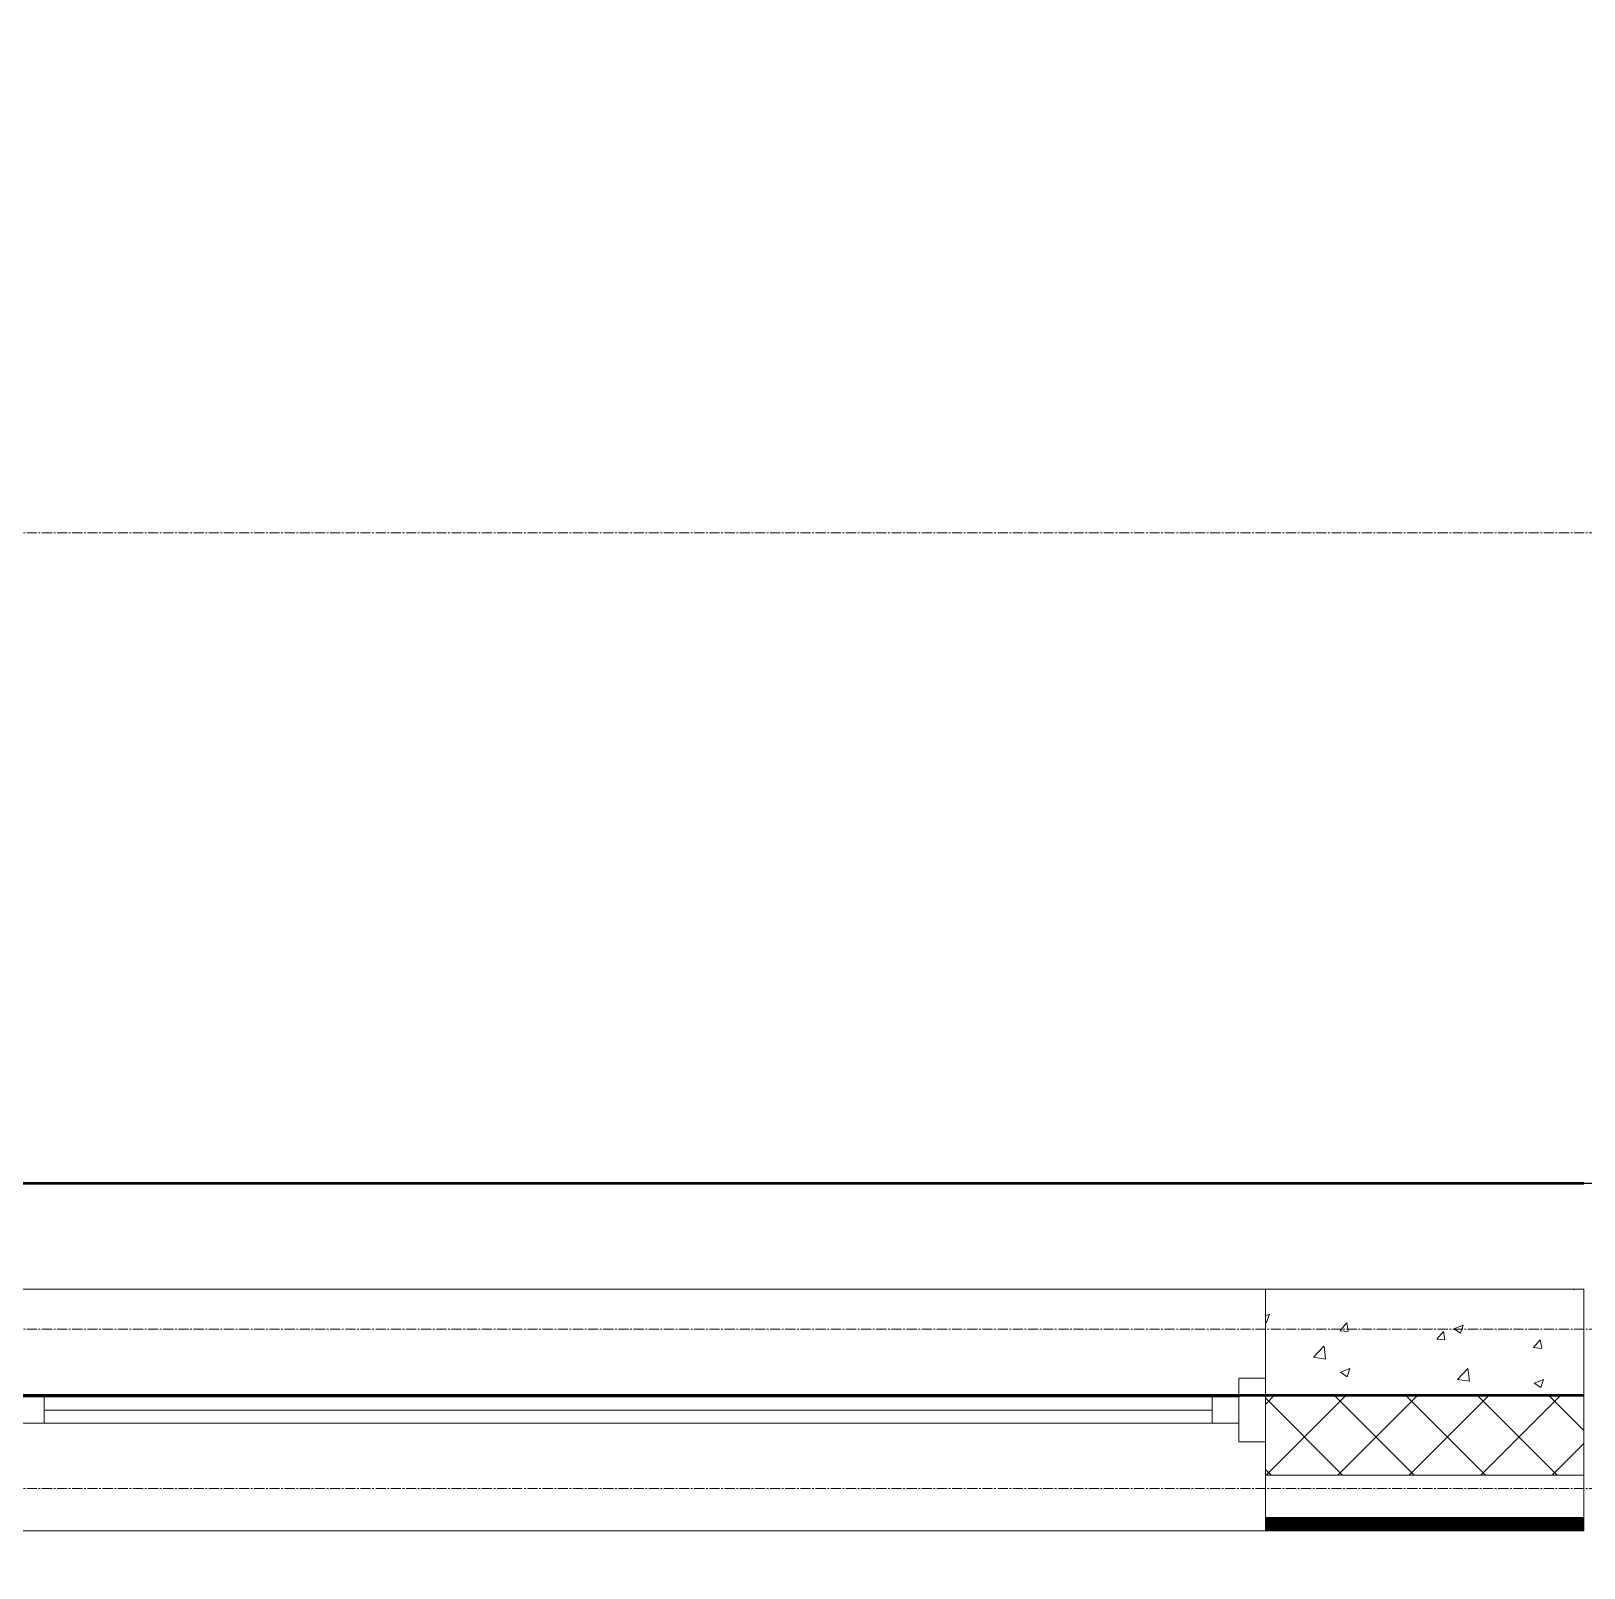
# Model space of a CAD drawing. Header units: millimetres. Extents: x -231292 to 573618, y -153144 to 564035.
# Drawn here: x 33358 to 36283, y -94095 to -91200 of the extents above; entities that cross this region are included whole.
import ezdxf

# ---------------------------------------------------------------- set-up
doc = ezdxf.new("R2010")
doc.units = ezdxf.units.MM
doc.linetypes.add('CENTER2', pattern=[28.575, 19.05, -3.175, 3.175, -3.175])
doc.layers.get('0').update_dxf_attribs({"color": 250})
for name, color, linetype, lineweight in [('A-Wall_Материал_Газоблок_Контур', 250, 'Continuous', 0), ('АР_Окна', 250, 'Continuous', 5), ('АР_Стены ПЕНОблок', 250, 'Continuous', 20), ('АР_Тонкая', 250, 'Continuous', 5), ('АР_Утеплитель', 250, 'Continuous', 0), ('АР_Штриховка', 250, 'Continuous', 0), ('РД_Оси_100', 250, 'Continuous', 0)]:
    doc.layers.add(name, color=color, linetype=linetype, lineweight=lineweight)
doc.layers.add('КР_Балки-0.5', color=60, linetype='Continuous', lineweight=50, plot=False)

# ---------------------------------------------------------------- blocks, each defined once
blk = doc.blocks.new('оси_рен')
at = {"layer": 'РД_Оси_100', "color": 251, "linetype": 'CENTER2', "true_color": 0x636466}
for points in [[(1241712.916, 192613.25), (1189697.958, 192613.25)], [(1241712.916, 191113.25), (1190197.958, 191113.25), (1189697.958, 191263.25)], [(1241712.916, 190813.25), (1190197.958, 190813.25), (1189697.958, 190663.25)]]:
    blk.add_lwpolyline(points, dxfattribs=at)

msp = doc.modelspace()

# ---------------------------------------------------------------- linework, layer by layer
at = {"lineweight": -3}
msp.add_lwpolyline([(21783.458, -93370.275), (36407.809, -93370.275), (36407.809, -76377.472), (21783.458, -76377.472)], close=True, dxfattribs=at)
at = {"layer": 'A-Wall_Материал_Газоблок_Контур', "color": 18, "linetype": 'Continuous', "lineweight": 0, "true_color": 0x000000}
for p, q in [((35683.458, -93570.283), (33283.458, -93570.283)), ((33283.458, -94025.283), (35683.458, -94025.283))]:
    msp.add_line(p, q, dxfattribs=at)
at = {"layer": 'АР_Окна', "color": 18, "linetype": 'Continuous', "lineweight": 5, "true_color": 0x000000}
for p, q in [((35683.458, -93570.283), (33283.458, -93570.283)), ((35683.458, -93737.783), (35633.458, -93737.783)), ((35633.458, -93737.783), (35633.458, -93857.783)), ((35683.458, -93857.783), (35683.458, -93737.783)), ((33333.458, -93772.783), (35633.458, -93772.783)), ((33383.458, -93772.783), (33383.458, -93822.783)), ((35583.458, -93772.783), (35583.458, -93822.783)), ((35633.458, -93772.783), (35633.458, -93822.783)), ((35583.458, -93797.783), (33383.458, -93797.783)), ((35633.458, -93822.783), (33333.458, -93822.783)), ((35633.458, -93857.783), (35683.458, -93857.783)), ((35683.458, -94025.283), (33283.458, -94025.283))]:
    msp.add_line(p, q, dxfattribs=at)
at = {"layer": 'АР_Стены ПЕНОблок', "color": 18, "linetype": 'Continuous', "lineweight": 20, "true_color": 0x000000}
for p, q in [((36283.458, -93570.283), (35683.458, -93570.283)), ((35683.458, -93570.283), (35683.458, -93770.283)), ((36283.458, -93770.283), (36283.458, -93570.283)), ((35683.458, -93770.283), (36283.458, -93770.283))]:
    msp.add_line(p, q, dxfattribs=at)
at = {"layer": 'АР_Тонкая', "color": 18, "linetype": 'Continuous', "lineweight": 5, "true_color": 0x000000}
for p, q in [((36283.458, -93920.283), (35683.458, -93920.283)), ((35683.458, -93920.283), (35683.458, -94000.283)), ((36283.458, -94000.283), (36283.458, -93920.283)), ((35683.458, -94000.283), (36283.458, -94000.283)), ((36283.458, -94000.283), (35683.458, -94000.283)), ((35683.458, -94000.283), (35683.458, -94025.283)), ((36283.458, -94025.283), (36283.458, -94000.283)), ((35683.458, -94025.283), (36283.458, -94025.283))]:
    msp.add_line(p, q, dxfattribs=at)
at = {"layer": 'АР_Утеплитель', "color": 18, "linetype": 'Continuous', "lineweight": 0, "true_color": 0x000000}
for p, q in [((36283.458, -93770.283), (35683.458, -93770.283)), ((35683.458, -93770.283), (35683.458, -93920.283)), ((36283.458, -93920.283), (36283.458, -93770.283)), ((35683.458, -93920.283), (36283.458, -93920.283))]:
    msp.add_line(p, q, dxfattribs=at)
at = {"layer": 'АР_Штриховка', "color": 18, "linetype": 'Continuous', "lineweight": 0, "true_color": 0x000000}
for p, q in [((36262.773, -93570.283), (36264.207, -93571.25)), ((36264.212, -93571.251), (36264.537, -93570.283)), ((35683.458, -93620.295), (35690.935, -93617.425)), ((35685.765, -93632.832), (35690.915, -93617.483)), ((35683.458, -93631.278), (35685.759, -93632.83)), ((35824.256, -93648.335), (35839.438, -93649.663)), ((35824.257, -93648.333), (35836.502, -93633.74)), ((35839.526, -93649.647), (35836.589, -93633.726)), ((36006.441, -93664.272), (36018.686, -93649.679)), ((36021.71, -93665.586), (36018.773, -93649.665)), ((36038.156, -93644.65), (36050.79, -93653.172)), ((36038.181, -93644.594), (36055.966, -93637.767)), ((36050.795, -93653.174), (36055.946, -93637.825)), ((35774.036, -93698.104), (35793.82, -93677.485)), ((35796.651, -93701.605), (35793.845, -93677.482)), ((36006.441, -93664.274), (36021.623, -93665.602)), ((36188.626, -93680.211), (36200.871, -93665.618)), ((36188.626, -93680.213), (36203.808, -93681.541)), ((36203.894, -93681.526), (36200.957, -93665.604)), ((35774.055, -93698.143), (35796.645, -93701.647)), ((35824.739, -93726.573), (35837.374, -93735.095)), ((35824.764, -93726.517), (35842.549, -93719.69)), ((35837.379, -93735.097), (35842.529, -93719.748)), ((36045.115, -93740.146), (36064.899, -93719.527)), ((36045.134, -93740.185), (36067.724, -93743.689)), ((36067.73, -93743.647), (36064.924, -93719.525)), ((36189.795, -93746.859), (36207.58, -93740.033)), ((36202.41, -93755.439), (36207.56, -93740.09)), ((35683.458, -93787.092), (35700.267, -93770.283)), ((35828.778, -93920.283), (35683.458, -93774.963)), ((35684.971, -93920.283), (35834.971, -93770.283)), ((35963.482, -93920.283), (35813.482, -93770.283)), ((35819.675, -93920.283), (35969.675, -93770.283)), ((36098.186, -93920.283), (35948.186, -93770.283)), ((35954.379, -93920.283), (36104.379, -93770.283)), ((36232.889, -93920.283), (36082.889, -93770.283)), ((36089.083, -93920.283), (36239.083, -93770.283)), ((36189.77, -93746.915), (36202.404, -93755.438)), ((36283.458, -93836.147), (36217.593, -93770.283)), ((36223.786, -93920.283), (36283.458, -93860.611)), ((35694.074, -93920.283), (35683.458, -93909.667)), ((35683.458, -94000.283), (36283.458, -94000.283)), ((35683.458, -94001.283), (36283.458, -94001.283)), ((35683.458, -94002.283), (36283.458, -94002.283)), ((35683.458, -94003.283), (36283.458, -94003.283)), ((35683.458, -94004.283), (36283.458, -94004.283)), ((35683.458, -94005.283), (36283.458, -94005.283)), ((35683.458, -94006.283), (36283.458, -94006.283)), ((35683.458, -94007.283), (36283.458, -94007.283)), ((35683.458, -94008.283), (36283.458, -94008.283)), ((35683.458, -94009.283), (36283.458, -94009.283)), ((35683.458, -94010.283), (36283.458, -94010.283)), ((35683.458, -94011.283), (36283.458, -94011.283)), ((35683.458, -94012.283), (36283.458, -94012.283)), ((35683.458, -94013.283), (36283.458, -94013.283)), ((35683.458, -94014.283), (36283.458, -94014.283)), ((35683.458, -94015.283), (36283.458, -94015.283)), ((35683.458, -94016.283), (36283.458, -94016.283)), ((35683.458, -94017.283), (36283.458, -94017.283)), ((35683.458, -94018.283), (36283.458, -94018.283)), ((35683.458, -94019.283), (36283.458, -94019.283)), ((35683.458, -94020.283), (36283.458, -94020.283)), ((35683.458, -94021.283), (36283.458, -94021.283)), ((35683.458, -94022.283), (36283.458, -94022.283)), ((35683.458, -94023.283), (36283.458, -94023.283)), ((35683.458, -94024.283), (36283.458, -94024.283))]:
    msp.add_line(p, q, dxfattribs=at)
at = {"layer": 'КР_Балки-0.5', "color": 18, "ltscale": 200, "true_color": 0x000000}
for p, q in [((21608.506, -93370.275), (36283.458, -93370.283)), ((21608.506, -93370.275), (36283.458, -93370.283)), ((36283.458, -93770.283), (21608.506, -93770.275)), ((36283.458, -93770.283), (21608.506, -93770.275))]:
    msp.add_line(p, q, dxfattribs=at)

# ---------------------------------------------------------------- block references
at = {"rotation": 359.999868838025}
msp.add_blockref('оси_рен', (-1186769.82, -284755.728), dxfattribs=at)

doc.saveas('drawing.dxf')
